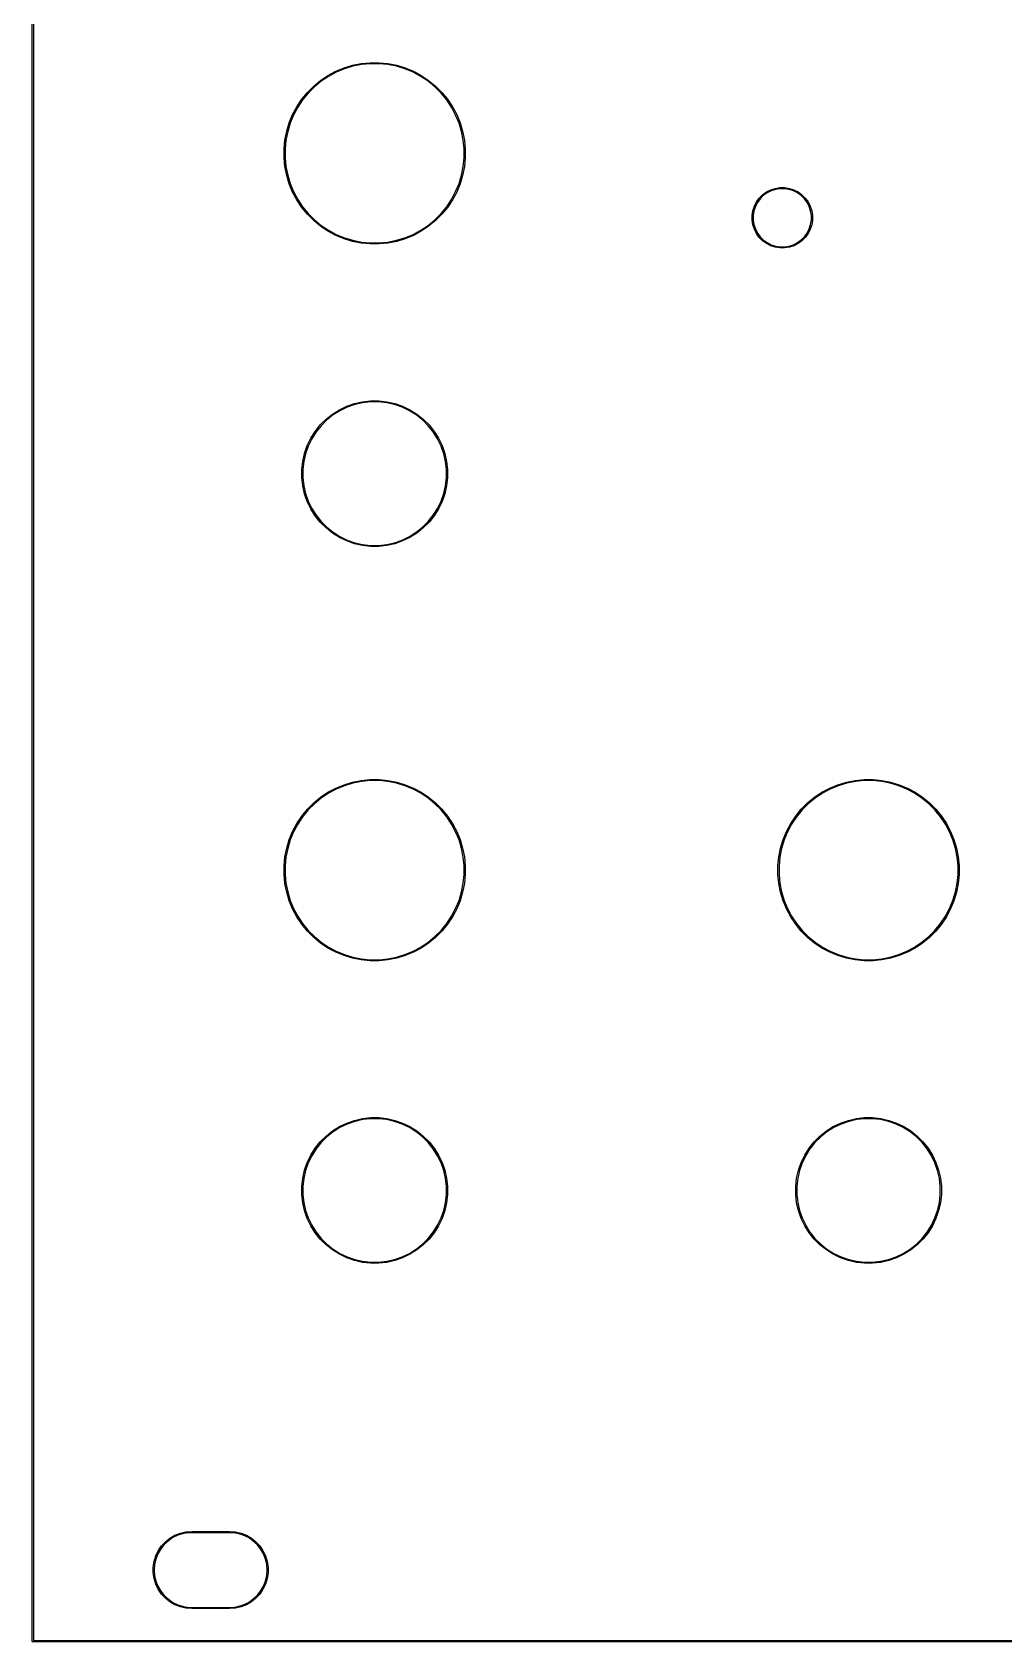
# Model space of a CAD drawing. Header units: inches. Extents: x 0.98 to 4.58, y -5.68 to -0.62.
# Drawn here: x 0.983 to 2.596, y -5.68 to -3.009 of the extents above; entities that cross this region are included whole.
import ezdxf

# ---------------------------------------------------------------- set-up
doc = ezdxf.new("R2010")
doc.units = ezdxf.units.IN
doc.header["$MEASUREMENT"] = 0
doc.layers.add('Edge.Cuts', color=254, linetype='CONTINUOUS', true_color=0xd0d2cd)

msp = doc.modelspace()

# ---------------------------------------------------------------- linework, layer by layer
at = {"layer": 'Edge.Cuts', "linetype": 'CONTINUOUS'}
for p, q in [((0.9833, -5.6791), (0.9833, -0.6201)), ((0.9852, -0.6211), (0.9852, -5.6781)), ((1.4873, -3.0738), (1.501, -3.0682)), ((1.5016, -3.0699), (1.4881, -3.0755)), ((1.501, -3.0682), (1.5151, -3.0639)), ((1.5156, -3.0656), (1.5016, -3.0699)), ((1.5151, -3.0639), (1.5296, -3.061)), ((1.5299, -3.0628), (1.5156, -3.0656)), ((1.5296, -3.061), (1.5443, -3.0596)), ((1.5444, -3.0614), (1.5299, -3.0628)), ((1.5443, -3.0596), (1.5591, -3.0596)), ((1.559, -3.0614), (1.5444, -3.0614)), ((1.5736, -3.0628), (1.559, -3.0614)), ((1.5591, -3.0596), (1.5738, -3.061)), ((1.5879, -3.0656), (1.5736, -3.0628)), ((1.5738, -3.061), (1.5883, -3.0639)), ((1.6019, -3.0699), (1.5879, -3.0656)), ((1.5883, -3.0639), (1.6025, -3.0682)), ((1.6154, -3.0755), (1.6019, -3.0699)), ((1.6025, -3.0682), (1.6161, -3.0738)), ((1.4402, -3.1088), (1.4506, -3.0984)), ((1.4506, -3.0984), (1.462, -3.089)), ((1.4631, -3.0905), (1.4518, -3.0997)), ((1.462, -3.089), (1.4743, -3.0808)), ((1.4752, -3.0823), (1.4631, -3.0905)), ((1.4743, -3.0808), (1.4873, -3.0738)), ((1.4881, -3.0755), (1.4752, -3.0823)), ((1.6282, -3.0823), (1.6154, -3.0755)), ((1.6161, -3.0738), (1.6292, -3.0808)), ((1.6404, -3.0905), (1.6282, -3.0823)), ((1.6292, -3.0808), (1.6414, -3.089)), ((1.6517, -3.0997), (1.6404, -3.0905)), ((1.6414, -3.089), (1.6529, -3.0984)), ((1.6529, -3.0984), (1.6633, -3.1088)), ((1.4226, -3.1326), (1.4308, -3.1203)), ((1.4322, -3.1213), (1.4241, -3.1335)), ((1.4308, -3.1203), (1.4402, -3.1088)), ((1.4415, -3.11), (1.4322, -3.1213)), ((1.4518, -3.0997), (1.4415, -3.11)), ((1.662, -3.11), (1.6517, -3.0997)), ((1.6713, -3.1213), (1.662, -3.11)), ((1.6633, -3.1088), (1.6727, -3.1203)), ((1.6794, -3.1335), (1.6713, -3.1213)), ((1.6727, -3.1203), (1.6809, -3.1326)), ((1.4099, -3.1592), (1.4156, -3.1456)), ((1.4172, -3.1464), (1.4116, -3.1598)), ((1.4156, -3.1456), (1.4226, -3.1326)), ((1.4241, -3.1335), (1.4172, -3.1464)), ((1.6862, -3.1464), (1.6794, -3.1335)), ((1.6809, -3.1326), (1.6879, -3.1456)), ((1.6918, -3.1598), (1.6862, -3.1464)), ((1.6879, -3.1456), (1.6935, -3.1592)), ((1.4028, -3.1879), (1.4057, -3.1734)), ((1.4074, -3.1738), (1.4045, -3.1881)), ((1.4057, -3.1734), (1.4099, -3.1592)), ((1.4116, -3.1598), (1.4074, -3.1738)), ((1.6961, -3.1738), (1.6918, -3.1598)), ((1.6935, -3.1592), (1.6978, -3.1734)), ((1.6989, -3.1881), (1.6961, -3.1738)), ((1.6978, -3.1734), (1.7007, -3.1879)), ((1.4013, -3.2026), (1.4028, -3.1879)), ((1.4013, -3.2027), (1.4013, -3.2026)), ((1.4013, -3.2174), (1.4013, -3.2027)), ((1.4045, -3.1881), (1.4031, -3.2027)), ((1.4031, -3.2027), (1.4031, -3.2173)), ((1.7004, -3.2027), (1.6989, -3.1881)), ((1.7004, -3.2173), (1.7004, -3.2027)), ((1.7007, -3.1879), (1.7021, -3.2026)), ((1.7021, -3.2026), (1.7021, -3.2174)), ((1.4028, -3.2321), (1.4013, -3.2174)), ((1.4057, -3.2466), (1.4028, -3.2321)), ((1.4031, -3.2173), (1.4045, -3.2318)), ((1.4045, -3.2318), (1.4074, -3.2461)), ((1.6961, -3.2461), (1.6989, -3.2318)), ((1.7007, -3.2321), (1.6978, -3.2466)), ((1.6989, -3.2318), (1.7004, -3.2173)), ((1.7021, -3.2174), (1.7007, -3.2321)), ((1.4099, -3.2607), (1.4057, -3.2466)), ((1.4074, -3.2461), (1.4116, -3.2601)), ((1.6918, -3.2601), (1.6961, -3.2461)), ((1.6978, -3.2466), (1.6935, -3.2607)), ((1.4156, -3.2744), (1.4099, -3.2607)), ((1.4116, -3.2601), (1.4172, -3.2736)), ((1.4226, -3.2874), (1.4156, -3.2744)), ((1.4172, -3.2736), (1.4241, -3.2865)), ((1.6794, -3.2865), (1.6862, -3.2736)), ((1.6879, -3.2744), (1.6809, -3.2874)), ((1.6862, -3.2736), (1.6918, -3.2601)), ((1.6935, -3.2607), (1.6879, -3.2744)), ((2.1855, -3.2907), (2.1902, -3.2843)), ((2.1916, -3.2855), (2.1871, -3.2917)), ((2.1902, -3.2843), (2.1957, -3.2788)), ((2.1969, -3.2801), (2.1916, -3.2855)), ((2.1957, -3.2788), (2.2021, -3.2741)), ((2.2031, -3.2757), (2.1969, -3.2801)), ((2.2021, -3.2741), (2.2091, -3.2706)), ((2.2098, -3.2722), (2.2031, -3.2757)), ((2.2091, -3.2706), (2.2166, -3.2681)), ((2.2171, -3.2699), (2.2098, -3.2722)), ((2.2166, -3.2681), (2.2244, -3.2669)), ((2.2246, -3.2687), (2.2171, -3.2699)), ((2.2244, -3.2669), (2.2323, -3.2669)), ((2.2321, -3.2687), (2.2246, -3.2687)), ((2.2396, -3.2699), (2.2321, -3.2687)), ((2.2323, -3.2669), (2.2401, -3.2681)), ((2.2469, -3.2722), (2.2396, -3.2699)), ((2.2401, -3.2681), (2.2476, -3.2706)), ((2.2536, -3.2757), (2.2469, -3.2722)), ((2.2476, -3.2706), (2.2546, -3.2741)), ((2.2598, -3.2801), (2.2536, -3.2757)), ((2.2546, -3.2741), (2.2609, -3.2788)), ((2.2651, -3.2855), (2.2598, -3.2801)), ((2.2609, -3.2788), (2.2665, -3.2843)), ((2.2696, -3.2917), (2.2651, -3.2855)), ((2.2665, -3.2843), (2.2711, -3.2907)), ((1.4308, -3.2997), (1.4226, -3.2874)), ((1.4241, -3.2865), (1.4322, -3.2986)), ((1.4402, -3.3111), (1.4308, -3.2997)), ((1.4322, -3.2986), (1.4415, -3.3099)), ((1.4506, -3.3216), (1.4402, -3.3111)), ((1.4415, -3.3099), (1.4518, -3.3202)), ((1.6517, -3.3202), (1.662, -3.3099)), ((1.6633, -3.3111), (1.6529, -3.3216)), ((1.662, -3.3099), (1.6713, -3.2986)), ((1.6727, -3.2997), (1.6633, -3.3111)), ((1.6713, -3.2986), (1.6794, -3.2865)), ((1.6809, -3.2874), (1.6727, -3.2997)), ((2.1783, -3.313), (2.1795, -3.3052)), ((2.1795, -3.3052), (2.182, -3.2977)), ((2.1813, -3.3056), (2.1801, -3.3131)), ((2.1837, -3.2984), (2.1813, -3.3056)), ((2.182, -3.2977), (2.1855, -3.2907)), ((2.1871, -3.2917), (2.1837, -3.2984)), ((2.273, -3.2984), (2.2696, -3.2917)), ((2.2711, -3.2907), (2.2747, -3.2977)), ((2.2754, -3.3056), (2.273, -3.2984)), ((2.2747, -3.2977), (2.2772, -3.3052)), ((2.2766, -3.3131), (2.2754, -3.3056)), ((2.2772, -3.3052), (2.2784, -3.313)), ((1.462, -3.3309), (1.4506, -3.3216)), ((1.4518, -3.3202), (1.4631, -3.3295)), ((1.4743, -3.3391), (1.462, -3.3309)), ((1.4631, -3.3295), (1.4752, -3.3376)), ((1.4752, -3.3376), (1.4881, -3.3445)), ((1.6154, -3.3445), (1.6282, -3.3376)), ((1.6282, -3.3376), (1.6404, -3.3295)), ((1.6414, -3.3309), (1.6292, -3.3391)), ((1.6404, -3.3295), (1.6517, -3.3202)), ((1.6529, -3.3216), (1.6414, -3.3309)), ((2.1783, -3.3131), (2.1783, -3.313)), ((2.1783, -3.3209), (2.1783, -3.3131)), ((2.1795, -3.3286), (2.1783, -3.3209)), ((2.182, -3.3361), (2.1795, -3.3286)), ((2.1801, -3.3131), (2.1801, -3.3207)), ((2.1801, -3.3207), (2.1813, -3.3282)), ((2.1813, -3.3282), (2.1837, -3.3354)), ((2.1855, -3.3432), (2.182, -3.3361)), ((2.1837, -3.3354), (2.1871, -3.3422)), ((2.2696, -3.3422), (2.273, -3.3354)), ((2.2747, -3.3361), (2.2711, -3.3432)), ((2.273, -3.3354), (2.2754, -3.3282)), ((2.2772, -3.3286), (2.2747, -3.3361)), ((2.2754, -3.3282), (2.2766, -3.3207)), ((2.2766, -3.3207), (2.2766, -3.3131)), ((2.2784, -3.3209), (2.2772, -3.3286)), ((2.2784, -3.313), (2.2784, -3.3209)), ((1.4873, -3.3461), (1.4743, -3.3391)), ((1.501, -3.3518), (1.4873, -3.3461)), ((1.4881, -3.3445), (1.5016, -3.3501)), ((1.5151, -3.3561), (1.501, -3.3518)), ((1.5016, -3.3501), (1.5156, -3.3543)), ((1.5296, -3.3589), (1.5151, -3.3561)), ((1.5156, -3.3543), (1.5299, -3.3572)), ((1.5443, -3.3604), (1.5296, -3.3589)), ((1.5299, -3.3572), (1.5444, -3.3586)), ((1.5591, -3.3604), (1.5443, -3.3604)), ((1.5444, -3.3586), (1.559, -3.3586)), ((1.559, -3.3586), (1.5736, -3.3572)), ((1.5738, -3.3589), (1.5591, -3.3604)), ((1.5736, -3.3572), (1.5879, -3.3543)), ((1.5883, -3.3561), (1.5738, -3.3589)), ((1.5879, -3.3543), (1.6019, -3.3501)), ((1.6025, -3.3518), (1.5883, -3.3561)), ((1.6019, -3.3501), (1.6154, -3.3445)), ((1.6161, -3.3461), (1.6025, -3.3518)), ((1.6292, -3.3391), (1.6161, -3.3461)), ((2.1902, -3.3495), (2.1855, -3.3432)), ((2.1871, -3.3422), (2.1916, -3.3483)), ((2.1957, -3.3551), (2.1902, -3.3495)), ((2.1916, -3.3483), (2.1969, -3.3537)), ((2.2021, -3.3597), (2.1957, -3.3551)), ((2.1969, -3.3537), (2.2031, -3.3582)), ((2.2091, -3.3633), (2.2021, -3.3597)), ((2.2031, -3.3582), (2.2098, -3.3616)), ((2.2166, -3.3657), (2.2091, -3.3633)), ((2.2098, -3.3616), (2.2171, -3.364)), ((2.2171, -3.364), (2.2246, -3.3652)), ((2.2246, -3.3652), (2.2321, -3.3652)), ((2.2321, -3.3652), (2.2396, -3.364)), ((2.2396, -3.364), (2.2469, -3.3616)), ((2.2476, -3.3633), (2.2401, -3.3657)), ((2.2469, -3.3616), (2.2536, -3.3582)), ((2.2546, -3.3597), (2.2476, -3.3633)), ((2.2536, -3.3582), (2.2598, -3.3537)), ((2.2609, -3.3551), (2.2546, -3.3597)), ((2.2598, -3.3537), (2.2651, -3.3483)), ((2.2665, -3.3495), (2.2609, -3.3551)), ((2.2651, -3.3483), (2.2696, -3.3422)), ((2.2711, -3.3432), (2.2665, -3.3495)), ((2.2244, -3.367), (2.2166, -3.3657)), ((2.2323, -3.367), (2.2244, -3.367)), ((2.2401, -3.3657), (2.2323, -3.367)), ((1.4932, -3.6355), (1.5054, -3.6296)), ((1.5061, -3.6313), (1.494, -3.6371)), ((1.5054, -3.6296), (1.5182, -3.6251)), ((1.5187, -3.6268), (1.5061, -3.6313)), ((1.5182, -3.6251), (1.5315, -3.6221)), ((1.5318, -3.6239), (1.5187, -3.6268)), ((1.5315, -3.6221), (1.5449, -3.6206)), ((1.545, -3.6224), (1.5318, -3.6239)), ((1.5449, -3.6206), (1.5585, -3.6206)), ((1.5584, -3.6224), (1.545, -3.6224)), ((1.5717, -3.6239), (1.5584, -3.6224)), ((1.5585, -3.6206), (1.572, -3.6221)), ((1.5848, -3.6268), (1.5717, -3.6239)), ((1.572, -3.6221), (1.5852, -3.6251)), ((1.5974, -3.6313), (1.5848, -3.6268)), ((1.5852, -3.6251), (1.5981, -3.6296)), ((1.6094, -3.6371), (1.5974, -3.6313)), ((1.5981, -3.6296), (1.6103, -3.6355)), ((1.4615, -3.6608), (1.4711, -3.6512)), ((1.4722, -3.6525), (1.4628, -3.662)), ((1.4711, -3.6512), (1.4817, -3.6427)), ((1.4827, -3.6442), (1.4722, -3.6525)), ((1.4817, -3.6427), (1.4932, -3.6355)), ((1.494, -3.6371), (1.4827, -3.6442)), ((1.6208, -3.6442), (1.6094, -3.6371)), ((1.6103, -3.6355), (1.6218, -3.6427)), ((1.6312, -3.6525), (1.6208, -3.6442)), ((1.6218, -3.6427), (1.6324, -3.6512)), ((1.6407, -3.662), (1.6312, -3.6525)), ((1.6324, -3.6512), (1.642, -3.6608)), ((1.4399, -3.6951), (1.4458, -3.6829)), ((1.4473, -3.6838), (1.4415, -3.6958)), ((1.4458, -3.6829), (1.453, -3.6714)), ((1.4545, -3.6724), (1.4473, -3.6838)), ((1.453, -3.6714), (1.4615, -3.6608)), ((1.4628, -3.662), (1.4545, -3.6724)), ((1.649, -3.6724), (1.6407, -3.662)), ((1.642, -3.6608), (1.6505, -3.6714)), ((1.6561, -3.6838), (1.649, -3.6724)), ((1.6505, -3.6714), (1.6577, -3.6829)), ((1.6619, -3.6958), (1.6561, -3.6838)), ((1.6577, -3.6829), (1.6636, -3.6951)), ((1.4324, -3.7212), (1.4354, -3.708)), ((1.4371, -3.7084), (1.4341, -3.7215)), ((1.4354, -3.708), (1.4399, -3.6951)), ((1.4415, -3.6958), (1.4371, -3.7084)), ((1.6664, -3.7084), (1.6619, -3.6958)), ((1.6636, -3.6951), (1.6681, -3.708)), ((1.6693, -3.7215), (1.6664, -3.7084)), ((1.6681, -3.708), (1.6711, -3.7212)), ((1.4309, -3.7347), (1.4324, -3.7212)), ((1.4309, -3.7348), (1.4309, -3.7347)), ((1.4309, -3.7483), (1.4309, -3.7348)), ((1.4341, -3.7215), (1.4326, -3.7348)), ((1.4326, -3.7348), (1.4326, -3.7482)), ((1.6708, -3.7348), (1.6693, -3.7215)), ((1.6708, -3.7482), (1.6708, -3.7348)), ((1.6711, -3.7212), (1.6726, -3.7347)), ((1.6726, -3.7347), (1.6726, -3.7483)), ((1.4324, -3.7617), (1.4309, -3.7483)), ((1.4354, -3.775), (1.4324, -3.7617)), ((1.4326, -3.7482), (1.4341, -3.7615)), ((1.4341, -3.7615), (1.4371, -3.7745)), ((1.6664, -3.7745), (1.6693, -3.7615)), ((1.6711, -3.7617), (1.6681, -3.775)), ((1.6693, -3.7615), (1.6708, -3.7482)), ((1.6726, -3.7483), (1.6711, -3.7617)), ((1.4399, -3.7878), (1.4354, -3.775)), ((1.4371, -3.7745), (1.4415, -3.7871)), ((1.4458, -3.8), (1.4399, -3.7878)), ((1.4415, -3.7871), (1.4473, -3.7992)), ((1.6561, -3.7992), (1.6619, -3.7871)), ((1.6636, -3.7878), (1.6577, -3.8)), ((1.6619, -3.7871), (1.6664, -3.7745)), ((1.6681, -3.775), (1.6636, -3.7878)), ((1.453, -3.8115), (1.4458, -3.8)), ((1.4473, -3.7992), (1.4545, -3.8105)), ((1.4615, -3.8221), (1.453, -3.8115)), ((1.4545, -3.8105), (1.4628, -3.821)), ((1.6407, -3.821), (1.649, -3.8105)), ((1.6505, -3.8115), (1.642, -3.8221)), ((1.649, -3.8105), (1.6561, -3.7992)), ((1.6577, -3.8), (1.6505, -3.8115)), ((1.4711, -3.8317), (1.4615, -3.8221)), ((1.4628, -3.821), (1.4722, -3.8304)), ((1.4817, -3.8402), (1.4711, -3.8317)), ((1.4722, -3.8304), (1.4827, -3.8388)), ((1.4932, -3.8474), (1.4817, -3.8402)), ((1.4827, -3.8388), (1.494, -3.8459)), ((1.494, -3.8459), (1.5061, -3.8517)), ((1.5974, -3.8517), (1.6094, -3.8459)), ((1.6094, -3.8459), (1.6208, -3.8388)), ((1.6218, -3.8402), (1.6103, -3.8474)), ((1.6208, -3.8388), (1.6312, -3.8304)), ((1.6324, -3.8317), (1.6218, -3.8402)), ((1.6312, -3.8304), (1.6407, -3.821)), ((1.642, -3.8221), (1.6324, -3.8317)), ((1.5054, -3.8533), (1.4932, -3.8474)), ((1.5182, -3.8578), (1.5054, -3.8533)), ((1.5061, -3.8517), (1.5187, -3.8561)), ((1.5315, -3.8608), (1.5182, -3.8578)), ((1.5187, -3.8561), (1.5318, -3.8591)), ((1.5449, -3.8623), (1.5315, -3.8608)), ((1.5318, -3.8591), (1.545, -3.8606)), ((1.5585, -3.8623), (1.5449, -3.8623)), ((1.545, -3.8606), (1.5584, -3.8606)), ((1.5584, -3.8606), (1.5717, -3.8591)), ((1.572, -3.8608), (1.5585, -3.8623)), ((1.5717, -3.8591), (1.5848, -3.8561)), ((1.5852, -3.8578), (1.572, -3.8608)), ((1.5848, -3.8561), (1.5974, -3.8517)), ((1.5981, -3.8533), (1.5852, -3.8578)), ((1.6103, -3.8474), (1.5981, -3.8533)), ((1.462, -4.2787), (1.4743, -4.2704)), ((1.4752, -4.272), (1.4631, -4.2801)), ((1.4743, -4.2704), (1.4873, -4.2635)), ((1.4881, -4.2651), (1.4752, -4.272)), ((1.4873, -4.2635), (1.501, -4.2578)), ((1.5016, -4.2595), (1.4881, -4.2651)), ((1.501, -4.2578), (1.5151, -4.2535)), ((1.5156, -4.2553), (1.5016, -4.2595)), ((1.5151, -4.2535), (1.5296, -4.2506)), ((1.5299, -4.2524), (1.5156, -4.2553)), ((1.5296, -4.2506), (1.5443, -4.2492)), ((1.5444, -4.251), (1.5299, -4.2524)), ((1.5443, -4.2492), (1.5591, -4.2492)), ((1.559, -4.251), (1.5444, -4.251)), ((1.5736, -4.2524), (1.559, -4.251)), ((1.5591, -4.2492), (1.5738, -4.2506)), ((1.5879, -4.2553), (1.5736, -4.2524)), ((1.5738, -4.2506), (1.5883, -4.2535)), ((1.6019, -4.2595), (1.5879, -4.2553)), ((1.5883, -4.2535), (1.6025, -4.2578)), ((1.6154, -4.2651), (1.6019, -4.2595)), ((1.6025, -4.2578), (1.6161, -4.2635)), ((1.6282, -4.272), (1.6154, -4.2651)), ((1.6161, -4.2635), (1.6292, -4.2704)), ((1.6404, -4.2801), (1.6282, -4.272)), ((1.6292, -4.2704), (1.6414, -4.2787)), ((2.2819, -4.2787), (2.2942, -4.2704)), ((2.2951, -4.272), (2.2829, -4.2801)), ((2.2942, -4.2704), (2.3072, -4.2635)), ((2.308, -4.2651), (2.2951, -4.272)), ((2.3072, -4.2635), (2.3208, -4.2578)), ((2.3214, -4.2595), (2.308, -4.2651)), ((2.3208, -4.2578), (2.335, -4.2535)), ((2.3354, -4.2553), (2.3214, -4.2595)), ((2.335, -4.2535), (2.3495, -4.2506)), ((2.3497, -4.2524), (2.3354, -4.2553)), ((2.3495, -4.2506), (2.3642, -4.2492)), ((2.3643, -4.251), (2.3497, -4.2524)), ((2.3642, -4.2492), (2.379, -4.2492)), ((2.3789, -4.251), (2.3643, -4.251)), ((2.3934, -4.2524), (2.3789, -4.251)), ((2.379, -4.2492), (2.3937, -4.2506)), ((2.4077, -4.2553), (2.3934, -4.2524)), ((2.3937, -4.2506), (2.4082, -4.2535)), ((2.4217, -4.2595), (2.4077, -4.2553)), ((2.4082, -4.2535), (2.4223, -4.2578)), ((2.4352, -4.2651), (2.4217, -4.2595)), ((2.4223, -4.2578), (2.436, -4.2635)), ((2.4481, -4.272), (2.4352, -4.2651)), ((2.436, -4.2635), (2.449, -4.2704)), ((2.4602, -4.2801), (2.4481, -4.272)), ((2.449, -4.2704), (2.4613, -4.2787)), ((1.4308, -4.3099), (1.4402, -4.2985)), ((1.4415, -4.2997), (1.4322, -4.311)), ((1.4402, -4.2985), (1.4506, -4.288)), ((1.4518, -4.2894), (1.4415, -4.2997)), ((1.4506, -4.288), (1.462, -4.2787)), ((1.4631, -4.2801), (1.4518, -4.2894)), ((1.6517, -4.2894), (1.6404, -4.2801)), ((1.6414, -4.2787), (1.6529, -4.288)), ((1.662, -4.2997), (1.6517, -4.2894)), ((1.6529, -4.288), (1.6633, -4.2985)), ((1.6713, -4.311), (1.662, -4.2997)), ((1.6633, -4.2985), (1.6727, -4.3099)), ((2.2506, -4.3099), (2.26, -4.2985)), ((2.2613, -4.2997), (2.2521, -4.311)), ((2.26, -4.2985), (2.2704, -4.288)), ((2.2716, -4.2894), (2.2613, -4.2997)), ((2.2704, -4.288), (2.2819, -4.2787)), ((2.2829, -4.2801), (2.2716, -4.2894)), ((2.4715, -4.2894), (2.4602, -4.2801)), ((2.4613, -4.2787), (2.4727, -4.288)), ((2.4818, -4.2997), (2.4715, -4.2894)), ((2.4727, -4.288), (2.4832, -4.2985)), ((2.4911, -4.311), (2.4818, -4.2997)), ((2.4832, -4.2985), (2.4925, -4.3099)), ((1.4156, -4.3352), (1.4226, -4.3222)), ((1.4241, -4.3231), (1.4172, -4.336)), ((1.4226, -4.3222), (1.4308, -4.3099)), ((1.4322, -4.311), (1.4241, -4.3231)), ((1.6794, -4.3231), (1.6713, -4.311)), ((1.6727, -4.3099), (1.6809, -4.3222)), ((1.6862, -4.336), (1.6794, -4.3231)), ((1.6809, -4.3222), (1.6879, -4.3352)), ((2.2354, -4.3352), (2.2424, -4.3222)), ((2.2439, -4.3231), (2.2371, -4.336)), ((2.2424, -4.3222), (2.2506, -4.3099)), ((2.2521, -4.311), (2.2439, -4.3231)), ((2.4992, -4.3231), (2.4911, -4.311)), ((2.4925, -4.3099), (2.5007, -4.3222)), ((2.5061, -4.336), (2.4992, -4.3231)), ((2.5007, -4.3222), (2.5077, -4.3352)), ((1.4057, -4.363), (1.4099, -4.3489)), ((1.4116, -4.3495), (1.4074, -4.3635)), ((1.4099, -4.3489), (1.4156, -4.3352)), ((1.4172, -4.336), (1.4116, -4.3495)), ((1.6918, -4.3495), (1.6862, -4.336)), ((1.6879, -4.3352), (1.6935, -4.3489)), ((1.6961, -4.3635), (1.6918, -4.3495)), ((1.6935, -4.3489), (1.6978, -4.363)), ((2.2255, -4.363), (2.2298, -4.3489)), ((2.2315, -4.3495), (2.2272, -4.3635)), ((2.2298, -4.3489), (2.2354, -4.3352)), ((2.2371, -4.336), (2.2315, -4.3495)), ((2.5117, -4.3495), (2.5061, -4.336)), ((2.5077, -4.3352), (2.5134, -4.3489)), ((2.5159, -4.3635), (2.5117, -4.3495)), ((2.5134, -4.3489), (2.5177, -4.363)), ((1.4013, -4.3922), (1.4028, -4.3775)), ((1.4028, -4.3775), (1.4057, -4.363)), ((1.4045, -4.3778), (1.4031, -4.3923)), ((1.4074, -4.3635), (1.4045, -4.3778)), ((1.6989, -4.3778), (1.6961, -4.3635)), ((1.6978, -4.363), (1.7007, -4.3775)), ((1.7004, -4.3923), (1.6989, -4.3778)), ((1.7007, -4.3775), (1.7021, -4.3922)), ((2.2212, -4.3922), (2.2226, -4.3775)), ((2.2226, -4.3775), (2.2255, -4.363)), ((2.2244, -4.3778), (2.223, -4.3923)), ((2.2272, -4.3635), (2.2244, -4.3778)), ((2.5188, -4.3778), (2.5159, -4.3635)), ((2.5177, -4.363), (2.5205, -4.3775)), ((2.5202, -4.3923), (2.5188, -4.3778)), ((2.5205, -4.3775), (2.522, -4.3922)), ((1.4013, -4.3923), (1.4013, -4.3922)), ((1.4013, -4.407), (1.4013, -4.3923)), ((1.4028, -4.4217), (1.4013, -4.407)), ((1.4031, -4.3923), (1.4031, -4.4069)), ((1.4031, -4.4069), (1.4045, -4.4214)), ((1.6989, -4.4214), (1.7004, -4.4069)), ((1.7004, -4.4069), (1.7004, -4.3923)), ((1.7021, -4.407), (1.7007, -4.4217)), ((1.7021, -4.3922), (1.7021, -4.407)), ((2.2212, -4.3923), (2.2212, -4.3922)), ((2.2212, -4.407), (2.2212, -4.3923)), ((2.2226, -4.4217), (2.2212, -4.407)), ((2.223, -4.3923), (2.223, -4.4069)), ((2.223, -4.4069), (2.2244, -4.4214)), ((2.5188, -4.4214), (2.5202, -4.4069)), ((2.5202, -4.4069), (2.5202, -4.3923)), ((2.522, -4.407), (2.5205, -4.4217)), ((2.522, -4.3922), (2.522, -4.407)), ((1.4057, -4.4362), (1.4028, -4.4217)), ((1.4045, -4.4214), (1.4074, -4.4358)), ((1.6961, -4.4358), (1.6989, -4.4214)), ((1.7007, -4.4217), (1.6978, -4.4362)), ((2.2255, -4.4362), (2.2226, -4.4217)), ((2.2244, -4.4214), (2.2272, -4.4358)), ((2.5159, -4.4358), (2.5188, -4.4214)), ((2.5205, -4.4217), (2.5177, -4.4362)), ((1.4099, -4.4503), (1.4057, -4.4362)), ((1.4074, -4.4358), (1.4116, -4.4497)), ((1.4156, -4.464), (1.4099, -4.4503)), ((1.4116, -4.4497), (1.4172, -4.4632)), ((1.6862, -4.4632), (1.6918, -4.4497)), ((1.6935, -4.4503), (1.6879, -4.464)), ((1.6918, -4.4497), (1.6961, -4.4358)), ((1.6978, -4.4362), (1.6935, -4.4503)), ((2.2298, -4.4503), (2.2255, -4.4362)), ((2.2272, -4.4358), (2.2315, -4.4497)), ((2.2354, -4.464), (2.2298, -4.4503)), ((2.2315, -4.4497), (2.2371, -4.4632)), ((2.5061, -4.4632), (2.5117, -4.4497)), ((2.5134, -4.4503), (2.5077, -4.464)), ((2.5117, -4.4497), (2.5159, -4.4358)), ((2.5177, -4.4362), (2.5134, -4.4503)), ((1.4226, -4.477), (1.4156, -4.464)), ((1.4172, -4.4632), (1.4241, -4.4761)), ((1.4308, -4.4893), (1.4226, -4.477)), ((1.4241, -4.4761), (1.4322, -4.4882)), ((1.6713, -4.4882), (1.6794, -4.4761)), ((1.6809, -4.477), (1.6727, -4.4893)), ((1.6794, -4.4761), (1.6862, -4.4632)), ((1.6879, -4.464), (1.6809, -4.477)), ((2.2424, -4.477), (2.2354, -4.464)), ((2.2371, -4.4632), (2.2439, -4.4761)), ((2.2506, -4.4893), (2.2424, -4.477)), ((2.2439, -4.4761), (2.2521, -4.4882)), ((2.4911, -4.4882), (2.4992, -4.4761)), ((2.5007, -4.477), (2.4925, -4.4893)), ((2.4992, -4.4761), (2.5061, -4.4632)), ((2.5077, -4.464), (2.5007, -4.477)), ((1.4402, -4.5007), (1.4308, -4.4893)), ((1.4322, -4.4882), (1.4415, -4.4995)), ((1.4506, -4.5112), (1.4402, -4.5007)), ((1.4415, -4.4995), (1.4518, -4.5099)), ((1.462, -4.5206), (1.4506, -4.5112)), ((1.4518, -4.5099), (1.4631, -4.5191)), ((1.6404, -4.5191), (1.6517, -4.5099)), ((1.6529, -4.5112), (1.6414, -4.5206)), ((1.6517, -4.5099), (1.662, -4.4995)), ((1.6633, -4.5007), (1.6529, -4.5112)), ((1.662, -4.4995), (1.6713, -4.4882)), ((1.6727, -4.4893), (1.6633, -4.5007)), ((2.26, -4.5007), (2.2506, -4.4893)), ((2.2521, -4.4882), (2.2613, -4.4995)), ((2.2704, -4.5112), (2.26, -4.5007)), ((2.2613, -4.4995), (2.2716, -4.5099)), ((2.2819, -4.5206), (2.2704, -4.5112)), ((2.2716, -4.5099), (2.2829, -4.5191)), ((2.4602, -4.5191), (2.4715, -4.5099)), ((2.4727, -4.5112), (2.4613, -4.5206)), ((2.4715, -4.5099), (2.4818, -4.4995)), ((2.4832, -4.5007), (2.4727, -4.5112)), ((2.4818, -4.4995), (2.4911, -4.4882)), ((2.4925, -4.4893), (2.4832, -4.5007)), ((1.4743, -4.5288), (1.462, -4.5206)), ((1.4631, -4.5191), (1.4752, -4.5272)), ((1.4873, -4.5357), (1.4743, -4.5288)), ((1.4752, -4.5272), (1.4881, -4.5341)), ((1.501, -4.5414), (1.4873, -4.5357)), ((1.4881, -4.5341), (1.5016, -4.5397)), ((1.5016, -4.5397), (1.5156, -4.5439)), ((1.5879, -4.5439), (1.6019, -4.5397)), ((1.6019, -4.5397), (1.6154, -4.5341)), ((1.6161, -4.5357), (1.6025, -4.5414)), ((1.6154, -4.5341), (1.6282, -4.5272)), ((1.6292, -4.5288), (1.6161, -4.5357)), ((1.6282, -4.5272), (1.6404, -4.5191)), ((1.6414, -4.5206), (1.6292, -4.5288)), ((2.2942, -4.5288), (2.2819, -4.5206)), ((2.2829, -4.5191), (2.2951, -4.5272)), ((2.3072, -4.5357), (2.2942, -4.5288)), ((2.2951, -4.5272), (2.308, -4.5341)), ((2.3208, -4.5414), (2.3072, -4.5357)), ((2.308, -4.5341), (2.3214, -4.5397)), ((2.3214, -4.5397), (2.3354, -4.5439)), ((2.4077, -4.5439), (2.4217, -4.5397)), ((2.4217, -4.5397), (2.4352, -4.5341)), ((2.436, -4.5357), (2.4223, -4.5414)), ((2.4352, -4.5341), (2.4481, -4.5272)), ((2.449, -4.5288), (2.436, -4.5357)), ((2.4481, -4.5272), (2.4602, -4.5191)), ((2.4613, -4.5206), (2.449, -4.5288)), ((1.5151, -4.5457), (1.501, -4.5414)), ((1.5296, -4.5486), (1.5151, -4.5457)), ((1.5156, -4.5439), (1.5299, -4.5468)), ((1.5443, -4.55), (1.5296, -4.5486)), ((1.5299, -4.5468), (1.5444, -4.5482)), ((1.5591, -4.55), (1.5443, -4.55)), ((1.5444, -4.5482), (1.559, -4.5482)), ((1.559, -4.5482), (1.5736, -4.5468)), ((1.5738, -4.5486), (1.5591, -4.55)), ((1.5736, -4.5468), (1.5879, -4.5439)), ((1.5883, -4.5457), (1.5738, -4.5486)), ((1.6025, -4.5414), (1.5883, -4.5457)), ((2.335, -4.5457), (2.3208, -4.5414)), ((2.3495, -4.5486), (2.335, -4.5457)), ((2.3354, -4.5439), (2.3497, -4.5468)), ((2.3642, -4.55), (2.3495, -4.5486)), ((2.3497, -4.5468), (2.3643, -4.5482)), ((2.379, -4.55), (2.3642, -4.55)), ((2.3643, -4.5482), (2.3789, -4.5482)), ((2.3789, -4.5482), (2.3934, -4.5468)), ((2.3937, -4.5486), (2.379, -4.55)), ((2.3934, -4.5468), (2.4077, -4.5439)), ((2.4082, -4.5457), (2.3937, -4.5486)), ((2.4223, -4.5414), (2.4082, -4.5457)), ((1.4711, -4.8408), (1.4817, -4.8324)), ((1.4827, -4.8338), (1.4722, -4.8422)), ((1.4817, -4.8324), (1.4932, -4.8251)), ((1.494, -4.8267), (1.4827, -4.8338)), ((1.4932, -4.8251), (1.5054, -4.8193)), ((1.5061, -4.8209), (1.494, -4.8267)), ((1.5054, -4.8193), (1.5182, -4.8148)), ((1.5187, -4.8165), (1.5061, -4.8209)), ((1.5182, -4.8148), (1.5315, -4.8117)), ((1.5318, -4.8135), (1.5187, -4.8165)), ((1.5315, -4.8117), (1.5449, -4.8102)), ((1.545, -4.812), (1.5318, -4.8135)), ((1.5449, -4.8102), (1.5585, -4.8102)), ((1.5584, -4.812), (1.545, -4.812)), ((1.5717, -4.8135), (1.5584, -4.812)), ((1.5585, -4.8102), (1.572, -4.8117)), ((1.5848, -4.8165), (1.5717, -4.8135)), ((1.572, -4.8117), (1.5852, -4.8148)), ((1.5974, -4.8209), (1.5848, -4.8165)), ((1.5852, -4.8148), (1.5981, -4.8193)), ((1.6094, -4.8267), (1.5974, -4.8209)), ((1.5981, -4.8193), (1.6103, -4.8251)), ((1.6208, -4.8338), (1.6094, -4.8267)), ((1.6103, -4.8251), (1.6218, -4.8324)), ((1.6312, -4.8422), (1.6208, -4.8338)), ((1.6218, -4.8324), (1.6324, -4.8408)), ((2.2909, -4.8408), (2.3015, -4.8324)), ((2.3025, -4.8338), (2.2921, -4.8422)), ((2.3015, -4.8324), (2.313, -4.8251)), ((2.3139, -4.8267), (2.3025, -4.8338)), ((2.313, -4.8251), (2.3252, -4.8193)), ((2.3259, -4.8209), (2.3139, -4.8267)), ((2.3252, -4.8193), (2.3381, -4.8148)), ((2.3386, -4.8165), (2.3259, -4.8209)), ((2.3381, -4.8148), (2.3513, -4.8117)), ((2.3516, -4.8135), (2.3386, -4.8165)), ((2.3513, -4.8117), (2.3648, -4.8102)), ((2.3649, -4.812), (2.3516, -4.8135)), ((2.3648, -4.8102), (2.3784, -4.8102)), ((2.3783, -4.812), (2.3649, -4.812)), ((2.3916, -4.8135), (2.3783, -4.812)), ((2.3784, -4.8102), (2.3919, -4.8117)), ((2.4046, -4.8165), (2.3916, -4.8135)), ((2.3919, -4.8117), (2.4051, -4.8148)), ((2.4172, -4.8209), (2.4046, -4.8165)), ((2.4051, -4.8148), (2.4179, -4.8193)), ((2.4293, -4.8267), (2.4172, -4.8209)), ((2.4179, -4.8193), (2.4301, -4.8251)), ((2.4406, -4.8338), (2.4293, -4.8267)), ((2.4301, -4.8251), (2.4416, -4.8324)), ((2.4511, -4.8422), (2.4406, -4.8338)), ((2.4416, -4.8324), (2.4522, -4.8408)), ((1.4458, -4.8725), (1.453, -4.861)), ((1.453, -4.861), (1.4615, -4.8504)), ((1.4628, -4.8516), (1.4545, -4.8621)), ((1.4615, -4.8504), (1.4711, -4.8408)), ((1.4722, -4.8422), (1.4628, -4.8516)), ((1.6407, -4.8516), (1.6312, -4.8422)), ((1.6324, -4.8408), (1.642, -4.8504)), ((1.649, -4.8621), (1.6407, -4.8516)), ((1.642, -4.8504), (1.6505, -4.861)), ((1.6505, -4.861), (1.6577, -4.8725)), ((2.2656, -4.8725), (2.2728, -4.861)), ((2.2728, -4.861), (2.2813, -4.8504)), ((2.2826, -4.8516), (2.2743, -4.8621)), ((2.2813, -4.8504), (2.2909, -4.8408)), ((2.2921, -4.8422), (2.2826, -4.8516)), ((2.4605, -4.8516), (2.4511, -4.8422)), ((2.4522, -4.8408), (2.4618, -4.8504)), ((2.4689, -4.8621), (2.4605, -4.8516)), ((2.4618, -4.8504), (2.4703, -4.861)), ((2.4703, -4.861), (2.4775, -4.8725)), ((1.4354, -4.8976), (1.4399, -4.8848)), ((1.4415, -4.8855), (1.4371, -4.8981)), ((1.4399, -4.8848), (1.4458, -4.8725)), ((1.4473, -4.8734), (1.4415, -4.8855)), ((1.4545, -4.8621), (1.4473, -4.8734)), ((1.6561, -4.8734), (1.649, -4.8621)), ((1.6619, -4.8855), (1.6561, -4.8734)), ((1.6577, -4.8725), (1.6636, -4.8848)), ((1.6664, -4.8981), (1.6619, -4.8855)), ((1.6636, -4.8848), (1.6681, -4.8976)), ((2.2552, -4.8976), (2.2597, -4.8848)), ((2.2614, -4.8855), (2.257, -4.8981)), ((2.2597, -4.8848), (2.2656, -4.8725)), ((2.2672, -4.8734), (2.2614, -4.8855)), ((2.2743, -4.8621), (2.2672, -4.8734)), ((2.476, -4.8734), (2.4689, -4.8621)), ((2.4818, -4.8855), (2.476, -4.8734)), ((2.4775, -4.8725), (2.4834, -4.8848)), ((2.4862, -4.8981), (2.4818, -4.8855)), ((2.4834, -4.8848), (2.4879, -4.8976)), ((1.4309, -4.9243), (1.4324, -4.9108)), ((1.4324, -4.9108), (1.4354, -4.8976)), ((1.4341, -4.9111), (1.4326, -4.9244)), ((1.4371, -4.8981), (1.4341, -4.9111)), ((1.6693, -4.9111), (1.6664, -4.8981)), ((1.6681, -4.8976), (1.6711, -4.9108)), ((1.6708, -4.9244), (1.6693, -4.9111)), ((1.6711, -4.9108), (1.6726, -4.9243)), ((2.2507, -4.9243), (2.2522, -4.9108)), ((2.2522, -4.9108), (2.2552, -4.8976)), ((2.254, -4.9111), (2.2525, -4.9244)), ((2.257, -4.8981), (2.254, -4.9111)), ((2.4892, -4.9111), (2.4862, -4.8981)), ((2.4879, -4.8976), (2.4909, -4.9108)), ((2.4907, -4.9244), (2.4892, -4.9111)), ((2.4909, -4.9108), (2.4924, -4.9243)), ((1.4309, -4.9244), (1.4309, -4.9243)), ((1.4309, -4.9379), (1.4309, -4.9244)), ((1.4324, -4.9514), (1.4309, -4.9379)), ((1.4326, -4.9244), (1.4326, -4.9378)), ((1.4326, -4.9378), (1.4341, -4.9511)), ((1.6693, -4.9511), (1.6708, -4.9378)), ((1.6708, -4.9378), (1.6708, -4.9244)), ((1.6726, -4.9379), (1.6711, -4.9514)), ((1.6726, -4.9243), (1.6726, -4.9379)), ((2.2507, -4.9244), (2.2507, -4.9243)), ((2.2507, -4.9379), (2.2507, -4.9244)), ((2.2522, -4.9514), (2.2507, -4.9379)), ((2.2525, -4.9244), (2.2525, -4.9378)), ((2.2525, -4.9378), (2.254, -4.9511)), ((2.4892, -4.9511), (2.4907, -4.9378)), ((2.4907, -4.9378), (2.4907, -4.9244)), ((2.4924, -4.9379), (2.4909, -4.9514)), ((2.4924, -4.9243), (2.4924, -4.9379)), ((1.4354, -4.9646), (1.4324, -4.9514)), ((1.4341, -4.9511), (1.4371, -4.9641)), ((1.4399, -4.9774), (1.4354, -4.9646)), ((1.4371, -4.9641), (1.4415, -4.9767)), ((1.6619, -4.9767), (1.6664, -4.9641)), ((1.6681, -4.9646), (1.6636, -4.9774)), ((1.6664, -4.9641), (1.6693, -4.9511)), ((1.6711, -4.9514), (1.6681, -4.9646)), ((2.2552, -4.9646), (2.2522, -4.9514)), ((2.254, -4.9511), (2.257, -4.9641)), ((2.2597, -4.9774), (2.2552, -4.9646)), ((2.257, -4.9641), (2.2614, -4.9767)), ((2.4818, -4.9767), (2.4862, -4.9641)), ((2.4879, -4.9646), (2.4834, -4.9774)), ((2.4862, -4.9641), (2.4892, -4.9511)), ((2.4909, -4.9514), (2.4879, -4.9646)), ((1.4458, -4.9897), (1.4399, -4.9774)), ((1.4415, -4.9767), (1.4473, -4.9888)), ((1.453, -5.0012), (1.4458, -4.9897)), ((1.4473, -4.9888), (1.4545, -5.0001)), ((1.649, -5.0001), (1.6561, -4.9888)), ((1.6577, -4.9897), (1.6505, -5.0012)), ((1.6561, -4.9888), (1.6619, -4.9767)), ((1.6636, -4.9774), (1.6577, -4.9897)), ((2.2656, -4.9897), (2.2597, -4.9774)), ((2.2614, -4.9767), (2.2672, -4.9888)), ((2.2728, -5.0012), (2.2656, -4.9897)), ((2.2672, -4.9888), (2.2743, -5.0001)), ((2.4689, -5.0001), (2.476, -4.9888)), ((2.4775, -4.9897), (2.4703, -5.0012)), ((2.476, -4.9888), (2.4818, -4.9767)), ((2.4834, -4.9774), (2.4775, -4.9897)), ((1.4615, -5.0118), (1.453, -5.0012)), ((1.4545, -5.0001), (1.4628, -5.0106)), ((1.4711, -5.0214), (1.4615, -5.0118)), ((1.4628, -5.0106), (1.4722, -5.02)), ((1.4817, -5.0298), (1.4711, -5.0214)), ((1.4722, -5.02), (1.4827, -5.0284)), ((1.6208, -5.0284), (1.6312, -5.02)), ((1.6324, -5.0214), (1.6218, -5.0298)), ((1.6312, -5.02), (1.6407, -5.0106)), ((1.642, -5.0118), (1.6324, -5.0214)), ((1.6407, -5.0106), (1.649, -5.0001)), ((1.6505, -5.0012), (1.642, -5.0118)), ((2.2813, -5.0118), (2.2728, -5.0012)), ((2.2743, -5.0001), (2.2826, -5.0106)), ((2.2909, -5.0214), (2.2813, -5.0118)), ((2.2826, -5.0106), (2.2921, -5.02)), ((2.3015, -5.0298), (2.2909, -5.0214)), ((2.2921, -5.02), (2.3025, -5.0284)), ((2.4406, -5.0284), (2.4511, -5.02)), ((2.4522, -5.0214), (2.4416, -5.0298)), ((2.4511, -5.02), (2.4605, -5.0106)), ((2.4618, -5.0118), (2.4522, -5.0214)), ((2.4605, -5.0106), (2.4689, -5.0001)), ((2.4703, -5.0012), (2.4618, -5.0118)), ((1.4932, -5.0371), (1.4817, -5.0298)), ((1.4827, -5.0284), (1.494, -5.0355)), ((1.5054, -5.043), (1.4932, -5.0371)), ((1.494, -5.0355), (1.5061, -5.0413)), ((1.5182, -5.0474), (1.5054, -5.043)), ((1.5061, -5.0413), (1.5187, -5.0457)), ((1.5315, -5.0505), (1.5182, -5.0474)), ((1.5187, -5.0457), (1.5318, -5.0487)), ((1.5717, -5.0487), (1.5848, -5.0457)), ((1.5852, -5.0474), (1.572, -5.0505)), ((1.5848, -5.0457), (1.5974, -5.0413)), ((1.5981, -5.043), (1.5852, -5.0474)), ((1.5974, -5.0413), (1.6094, -5.0355)), ((1.6103, -5.0371), (1.5981, -5.043)), ((1.6094, -5.0355), (1.6208, -5.0284)), ((1.6218, -5.0298), (1.6103, -5.0371)), ((2.313, -5.0371), (2.3015, -5.0298)), ((2.3025, -5.0284), (2.3139, -5.0355)), ((2.3252, -5.043), (2.313, -5.0371)), ((2.3139, -5.0355), (2.3259, -5.0413)), ((2.3381, -5.0474), (2.3252, -5.043)), ((2.3259, -5.0413), (2.3386, -5.0457)), ((2.3513, -5.0505), (2.3381, -5.0474)), ((2.3386, -5.0457), (2.3516, -5.0487)), ((2.3916, -5.0487), (2.4046, -5.0457)), ((2.4051, -5.0474), (2.3919, -5.0505)), ((2.4046, -5.0457), (2.4172, -5.0413)), ((2.4179, -5.043), (2.4051, -5.0474)), ((2.4172, -5.0413), (2.4293, -5.0355)), ((2.4301, -5.0371), (2.4179, -5.043)), ((2.4293, -5.0355), (2.4406, -5.0284)), ((2.4416, -5.0298), (2.4301, -5.0371)), ((1.5449, -5.052), (1.5315, -5.0505)), ((1.5318, -5.0487), (1.545, -5.0502)), ((1.5585, -5.052), (1.5449, -5.052)), ((1.545, -5.0502), (1.5584, -5.0502)), ((1.5584, -5.0502), (1.5717, -5.0487)), ((1.572, -5.0505), (1.5585, -5.052)), ((2.3648, -5.052), (2.3513, -5.0505)), ((2.3516, -5.0487), (2.3649, -5.0502)), ((2.3784, -5.052), (2.3648, -5.052)), ((2.3649, -5.0502), (2.3783, -5.0502)), ((2.3783, -5.0502), (2.3916, -5.0487)), ((2.3919, -5.0505), (2.3784, -5.052)), ((1.2203, -5.5034), (1.2292, -5.4999)), ((1.2342, -5.5004), (1.2253, -5.5031)), ((1.2292, -5.4999), (1.2385, -5.4978)), ((1.2434, -5.499), (1.2342, -5.5004)), ((1.2385, -5.4978), (1.248, -5.497)), ((1.248, -5.499), (1.2434, -5.499)), ((1.248, -5.497), (1.311, -5.497)), ((1.311, -5.499), (1.248, -5.499)), ((1.311, -5.497), (1.3206, -5.4978)), ((1.3157, -5.499), (1.311, -5.499)), ((1.3249, -5.5004), (1.3157, -5.499)), ((1.3206, -5.4978), (1.3299, -5.4999)), ((1.3337, -5.5031), (1.3249, -5.5004)), ((1.3299, -5.4999), (1.3388, -5.5034)), ((1.1885, -5.5377), (1.1926, -5.529)), ((1.1967, -5.526), (1.192, -5.534)), ((1.1926, -5.529), (1.198, -5.5211)), ((1.2024, -5.5187), (1.1967, -5.526)), ((1.198, -5.5211), (1.2045, -5.5141)), ((1.2093, -5.5124), (1.2024, -5.5187)), ((1.2045, -5.5141), (1.212, -5.5082)), ((1.2169, -5.5072), (1.2093, -5.5124)), ((1.212, -5.5082), (1.2203, -5.5034)), ((1.2253, -5.5031), (1.2169, -5.5072)), ((1.3421, -5.5072), (1.3337, -5.5031)), ((1.3388, -5.5034), (1.3471, -5.5082)), ((1.3498, -5.5124), (1.3421, -5.5072)), ((1.3471, -5.5082), (1.3545, -5.5141)), ((1.3566, -5.5187), (1.3498, -5.5124)), ((1.3545, -5.5141), (1.361, -5.5211)), ((1.3624, -5.526), (1.3566, -5.5187)), ((1.361, -5.5211), (1.3664, -5.529)), ((1.367, -5.534), (1.3624, -5.526)), ((1.3664, -5.529), (1.3706, -5.5377)), ((1.1842, -5.5562), (1.1857, -5.5468)), ((1.1857, -5.5468), (1.1885, -5.5377)), ((1.1865, -5.5518), (1.1858, -5.561)), ((1.1886, -5.5427), (1.1865, -5.5518)), ((1.192, -5.534), (1.1886, -5.5427)), ((1.3704, -5.5427), (1.367, -5.534)), ((1.3725, -5.5518), (1.3704, -5.5427)), ((1.3706, -5.5377), (1.3734, -5.5468)), ((1.3732, -5.561), (1.3725, -5.5518)), ((1.3734, -5.5468), (1.3748, -5.5562)), ((1.1842, -5.5658), (1.1842, -5.5562)), ((1.1857, -5.5753), (1.1842, -5.5658)), ((1.1885, -5.5844), (1.1857, -5.5753)), ((1.1858, -5.561), (1.1865, -5.5703)), ((1.1865, -5.5703), (1.1886, -5.5794)), ((1.1886, -5.5794), (1.192, -5.588)), ((1.367, -5.588), (1.3704, -5.5794)), ((1.3704, -5.5794), (1.3725, -5.5703)), ((1.3734, -5.5753), (1.3706, -5.5844)), ((1.3725, -5.5703), (1.3732, -5.561)), ((1.3748, -5.5658), (1.3734, -5.5753)), ((1.3748, -5.5562), (1.3748, -5.5658)), ((1.1926, -5.593), (1.1885, -5.5844)), ((1.192, -5.588), (1.1967, -5.5961)), ((1.198, -5.6009), (1.1926, -5.593)), ((1.1967, -5.5961), (1.2024, -5.6033)), ((1.2045, -5.6079), (1.198, -5.6009)), ((1.2024, -5.6033), (1.2093, -5.6096)), ((1.212, -5.6139), (1.2045, -5.6079)), ((1.3545, -5.6079), (1.3471, -5.6139)), ((1.3498, -5.6096), (1.3566, -5.6033)), ((1.361, -5.6009), (1.3545, -5.6079)), ((1.3566, -5.6033), (1.3624, -5.5961)), ((1.3664, -5.593), (1.361, -5.6009)), ((1.3624, -5.5961), (1.367, -5.588)), ((1.3706, -5.5844), (1.3664, -5.593)), ((1.2093, -5.6096), (1.2169, -5.6149)), ((1.2203, -5.6187), (1.212, -5.6139)), ((1.2169, -5.6149), (1.2253, -5.6189)), ((1.2292, -5.6222), (1.2203, -5.6187)), ((1.2253, -5.6189), (1.2342, -5.6216)), ((1.2385, -5.6243), (1.2292, -5.6222)), ((1.2342, -5.6216), (1.2434, -5.623)), ((1.248, -5.625), (1.2385, -5.6243)), ((1.2434, -5.623), (1.248, -5.623)), ((1.248, -5.623), (1.311, -5.623)), ((1.311, -5.625), (1.248, -5.625)), ((1.311, -5.623), (1.3157, -5.623)), ((1.3206, -5.6243), (1.311, -5.625)), ((1.3157, -5.623), (1.3249, -5.6216)), ((1.3299, -5.6222), (1.3206, -5.6243)), ((1.3249, -5.6216), (1.3337, -5.6189)), ((1.3388, -5.6187), (1.3299, -5.6222)), ((1.3337, -5.6189), (1.3421, -5.6149)), ((1.3471, -5.6139), (1.3388, -5.6187)), ((1.3421, -5.6149), (1.3498, -5.6096)), ((0.9833, -5.6795), (0.9833, -5.6791)), ((0.9839, -5.68), (0.9833, -5.6795)), ((0.9843, -5.6801), (0.9839, -5.68)), ((4.5787, -5.6801), (0.9843, -5.6801)), ((0.9852, -5.6781), (4.5778, -5.6781))]:
    msp.add_line(p, q, dxfattribs=at)

doc.saveas('drawing.dxf')
